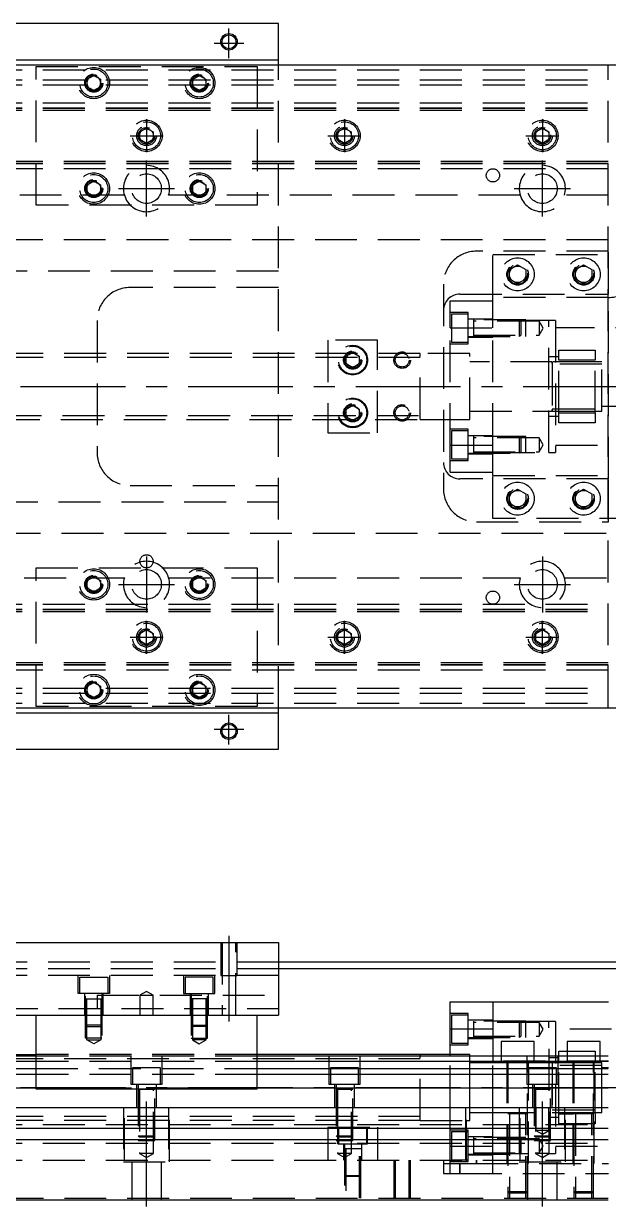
# Model space of a CAD drawing. Extents: x -15 to 642, y -289 to 112.
# Drawn here: x 239.7 to 417, y -248.6 to 110 of the extents above; entities that cross this region are included whole.
import ezdxf

# ---------------------------------------------------------------- set-up
doc = ezdxf.new("R2010")
doc.units = 0
doc.linetypes.add('CENTER', pattern=[50.8, 31.75, -6.35, 6.35, -6.35])
doc.linetypes.add('DASHED', pattern=[19.05, 12.7, -6.35])
doc.layers.get('0').update_dxf_attribs({"linetype": 'CONTINUOUS'})
doc.layers.add('CENTER', color=1, linetype='CENTER')

msp = doc.modelspace()

# ---------------------------------------------------------------- linework, layer by layer
at = {"color": 7, "linetype": 'CONTINUOUS'}
for p, q in [((317, 110), (117, 110)), ((317, 99), (317, 110)), ((3, 97.5), (431, 97.5)), ((117, 99), (317, 99)), ((317, 97.5), (317, 99)), ((431, -97.5), (3, -97.5)), ((317, -99), (117, -99)), ((317, -99), (317, -97.5)), ((317, -110), (317, -99)), ((117, -110), (317, -110)), ((117, -168.55), (317, -168.55)), ((317, -168.55), (317, -190.55)), ((431, -174.55), (317, -174.55)), ((423, -176.55), (317, -176.55)), ((369.005, -186.55), (382.005, -186.55)), ((369.005, -194.76658), (369.005, -186.55)), ((382.005, -186.55), (382.005, -203.05)), ((382.005, -186.55), (417.005, -186.55)), ((117, -190.55), (317, -190.55)), ((243.5, -213.05), (243.5, -190.55)), ((310.5, -213.05), (310.5, -190.55)), ((369.005, -194.76658), (382.005, -194.76658)), ((369.005, -203.05), (369.005, -194.76658)), ((394.505, -198.55), (384.505, -198.55)), ((384.505, -198.55), (384.505, -203.05)), ((394.505, -203.05), (394.505, -198.55)), ((414.505, -198.55), (404.505, -198.55)), ((404.505, -198.55), (404.505, -203.05)), ((414.505, -203.05), (414.505, -198.55)), ((243.5, -203.05), (190.5, -203.05)), ((236, -202.55), (243.5, -202.55)), ((360, -202.55), (310.5, -202.55)), ((417, -203.05), (310.5, -203.05)), ((360.005, -202.55), (360, -202.55)), ((360.005, -202.55), (360.005, -203.05)), ((369.005, -202.55), (360.005, -202.55)), ((360.01, -202.55), (360.005, -202.55)), ((243.5, -204.589608), (190.5, -204.589608)), ((190.5, -206.710392), (243.5, -206.710392)), ((417, -204.589608), (310.5, -204.589608)), ((310.5, -206.710392), (417, -206.710392)), ((243.5, -208.620532), (190.5, -208.620532)), ((417, -208.620532), (310.5, -208.620532)), ((243.5, -212.731934), (190.5, -212.731934)), ((310.5, -213.05), (243.5, -213.05)), ((417, -212.731934), (310.5, -212.731934)), ((17, -218.55), (417, -218.55)), ((17, -224.85), (417, -224.85)), ((17, -228.25), (417, -228.25)), ((17, -246.55), (417, -246.55))]:
    msp.add_line(p, q, dxfattribs=at)
at = {"color": 3, "linetype": 'DASHED'}
for p, q in [((243.5, 97), (310.5, 97)), ((243.5, 55), (243.5, 97)), ((310.5, 97), (310.5, 55)), ((317, -97.5), (317, 97.5)), ((417, -97.5), (417, 97.5)), ((17, 96), (417, 96)), ((259, 93.1547), (261, 94.309402)), ((261, 94.309402), (263, 93.1547)), ((291, 93.1547), (293, 94.309402)), ((293, 94.309402), (295, 93.1547)), ((17, 93), (417, 93)), ((17, 91.5), (417, 91.5)), ((258.5, 92), (258.518502, 92.303588)), ((259, 90.8453), (259, 93.1547)), ((261, 89.690598), (259, 90.8453)), ((263, 90.8453), (261, 89.690598)), ((263, 93.1547), (263, 90.8453)), ((290.5, 92), (290.512884, 92.253488)), ((291, 90.8453), (291, 93.1547)), ((293, 89.690598), (291, 90.8453)), ((295, 90.8453), (293, 89.690598)), ((295, 93.1547), (295, 90.8453)), ((17, 86), (417, 86)), ((17, 84.460392), (417, 84.460392)), ((17, 84.403994), (417, 84.403994)), ((17, 83.8), (417, 83.8)), ((274.5, 76), (274.534018, 76.411016)), ((275, 77.1547), (277, 78.309402)), ((275, 74.8453), (275, 77.1547)), ((277, 78.309402), (279, 77.1547)), ((279, 77.1547), (279, 74.8453)), ((334.5, 76), (334.534018, 76.411016)), ((335, 77.1547), (337, 78.309402)), ((335, 74.8453), (335, 77.1547)), ((337, 78.309402), (339, 77.1547)), ((339, 77.1547), (339, 74.8453)), ((395, 77.1547), (397, 78.309402)), ((395, 74.8453), (395, 77.1547)), ((397, 78.309402), (399, 77.1547)), ((399, 77.1547), (399, 74.8453)), ((399.483582, 76.286038), (399.5, 76)), ((277, 73.690598), (275, 74.8453)), ((279, 74.8453), (277, 73.690598)), ((337, 73.690598), (335, 74.8453)), ((339, 74.8453), (337, 73.690598)), ((397, 73.690598), (395, 74.8453)), ((399, 74.8453), (397, 73.690598)), ((417, 68.2), (17, 68.2)), ((417, 67.596006), (17, 67.596006)), ((417, 67.539608), (17, 67.539608)), ((417, 66), (17, 66)), ((259, 61.1547), (261, 62.309402)), ((259, 58.8453), (259, 61.1547)), ((261, 62.309402), (263, 61.1547)), ((263, 61.1547), (263, 58.8453)), ((291, 61.1547), (293, 62.309402)), ((291, 58.8453), (291, 61.1547)), ((293, 62.309402), (295, 61.1547)), ((295, 61.1547), (295, 58.8453)), ((270.291796, 58), (163.708204, 58)), ((261, 57.690598), (259, 58.8453)), ((263, 58.8453), (261, 57.690598)), ((263.483582, 60.286038), (263.5, 60)), ((390.291796, 58), (283.708204, 58)), ((290.5, 60), (290.512884, 60.253488)), ((293, 57.690598), (291, 58.8453)), ((295, 58.8453), (293, 57.690598)), ((417, 58), (403.708204, 58)), ((310.5, 55), (243.5, 55)), ((417, 44.5), (22.640312, 44.5)), ((417.005, 41), (377.005, 41)), ((382.005, 27), (382.005, 40)), ((382.005, 40), (427.005, 40)), ((417.005, 28), (417.005, 41)), ((387.005, 35.443376), (389.505, 36.886752)), ((389.505, 36.886752), (392.005, 35.443376)), ((407.005, 35.443376), (409.505, 36.886752)), ((409.505, 36.886752), (412.005, 35.443376)), ((317, 35), (117, 35)), ((387.005, 32.556624), (387.005, 35.443376)), ((389.505, 31.113248), (387.005, 32.556624)), ((392.005, 32.556624), (389.505, 31.113248)), ((392.005, 35.443376), (392.005, 32.556624)), ((392.482798, 34.364306), (392.505, 34)), ((407.005, 32.556624), (407.005, 35.443376)), ((409.505, 31.113248), (407.005, 32.556624)), ((412.005, 32.556624), (409.505, 31.113248)), ((412.005, 35.443376), (412.005, 32.556624)), ((412.482798, 34.364306), (412.505, 34)), ((317, 30), (272, 30)), ((367.005, 31), (367.005, -31)), ((369.005, 26), (382.005, 26)), ((369.005, 17.78342), (369.005, 26)), ((372.005, 28), (417.005, 28)), ((382.005, 17.78342), (382.005, 27)), ((417.005, 27), (382.005, 27)), ((382.005, 17.78342), (382.005, 26)), ((417.005, -28), (417.005, 28)), ((374.505, 22.42767), (369.005, 22.42767)), ((369.505, 21.92767), (369.505, 13.42767)), ((374.505, 21.92767), (369.505, 21.92767)), ((374.505, 12.92767), (374.505, 22.42767)), ((262, 20), (262, -20)), ((382.005, 20.42767), (374.505, 20.42767)), ((392.005, 20.177664), (374.505, 20.177664)), ((376.105, 20.177674), (376.105, 15.177664)), ((396.005, 19.77767), (376.105, 19.77767)), ((399.005, 20), (382.005, 20)), ((399.005, 20), (382.005, 20)), ((390.105, 15.17767), (390.105, 20.17767)), ((390.505, 19.77767), (390.105, 20.17767)), ((390.505, 19.77767), (390.505, 15.57767)), ((392.005, 15.177674), (392.005, 20.177664)), ((396.005, 19.77767), (396.005, 15.57767)), ((397.217436, 17.67767), (396.005, 19.77767)), ((399.005, -20), (399.005, 20)), ((401.005, 20), (399.005, 20)), ((401.005, 20), (401.005, -20)), ((369.005, -17.78342), (369.005, 17.78342)), ((369.005, 17.78342), (382.005, 17.78342)), ((374.505, 15.177674), (392.005, 15.177674)), ((374.505, 14.92767), (382.005, 14.92767)), ((376.105, 15.57767), (396.005, 15.57767)), ((382.005, -17.78342), (382.005, 17.78342)), ((382.005, -17.78342), (382.005, 17.78342)), ((390.105, 15.17767), (390.505, 15.57767)), ((396.005, 15.57767), (397.217436, 17.67767)), ((470.005, 17.75), (401.005, 17.75)), ((332, 14), (332, -14)), ((347, 14), (332, 14)), ((347, -14), (347, 14)), ((369.005, 12.92767), (374.505, 12.92767)), ((369.505, 13.42767), (374.505, 13.42767)), ((402.005, 11), (413.005, 11)), ((402.005, 8), (402.005, 11)), ((413.005, 11), (413.005, 8)), ((360, 8.75), (42, 8.75)), ((360.005, 10), (232, 10)), ((337.5, 9.1547), (339.5, 10.309402)), ((337.5, 6.8453), (337.5, 9.1547)), ((339.5, 10.309402), (341.5, 9.1547)), ((341.5, 9.1547), (341.5, 6.8453)), ((341.983582, 8.286038), (342, 8)), ((360.005, -10), (360.005, 10)), ((375.005, 10), (360.005, 10)), ((375.005, 10), (369.005, 10)), ((375.005, -10), (375.005, 10)), ((375.005, -10), (375.005, 10)), ((400.01, 7.5), (375.005, 7.5)), ((400, 7.5), (375.005, 7.5)), ((402.005, 9), (399.005, 9)), ((413.005, 7.5), (400, 7.5)), ((400.01, 7.5), (400, 7.5)), ((400.005, 6.950984), (400.005, 7.5)), ((400.005, 7.5), (400.005, 6.951128)), ((413.005, 7.5), (400.01, 7.5)), ((413.005, 8), (402.005, 8)), ((402.005, -8), (402.005, 8)), ((413.005, -8), (413.005, 8)), ((415.005, 7.5), (413.005, 7.5)), ((415.005, -7.5), (415.005, 7.5)), ((339.5, 5.690598), (337.5, 6.8453)), ((341.5, 6.8453), (339.5, 5.690598)), ((400.005, 6.951128), (400.005, -6.950984)), ((415.005, 6.75), (400.005, 6.75)), ((434.005, 6), (415.005, 6)), ((337.5, -6.8453), (339.5, -5.690598)), ((337.5, -9.1547), (337.5, -6.8453)), ((339.5, -5.690598), (341.5, -6.8453)), ((341.5, -6.8453), (341.5, -9.1547)), ((400.005, -6.75), (415.005, -6.75)), ((400.005, -7.499332), (400.005, -6.950962)), ((400.005, -6.950984), (400.005, -7.5)), ((415.005, -6), (434.005, -6)), ((42, -8.75), (360, -8.75)), ((232, -10), (360.005, -10)), ((339.5, -10.309402), (337.5, -9.1547)), ((341.5, -9.1547), (339.5, -10.309402)), ((341.983582, -7.713962), (342, -8)), ((360.005, -10), (375.005, -10)), ((369.005, -10), (375.005, -10)), ((375.005, -7.5), (400.01, -7.5)), ((375.005, -7.5), (400, -7.5)), ((399.005, -9), (402.005, -9)), ((400, -7.5), (413.005, -7.5)), ((400, -7.5), (400.01, -7.5)), ((400.005, -7.5), (400.005, -7.499332)), ((400.01, -7.5), (413.005, -7.5)), ((402.005, -8), (413.005, -8)), ((402.005, -11), (402.005, -8)), ((413.005, -7.5), (415.005, -7.5)), ((413.005, -8), (413.005, -11)), ((332, -14), (347, -14)), ((374.505, -12.92767), (369.005, -12.92767)), ((369.505, -13.42767), (369.505, -21.92767)), ((374.505, -13.42767), (369.505, -13.42767)), ((374.505, -22.42767), (374.505, -12.92767)), ((413.005, -11), (402.005, -11)), ((369.005, -17.78342), (382.005, -17.78342)), ((369.005, -26), (369.005, -17.78342)), ((382.005, -14.92767), (374.505, -14.92767)), ((392.005, -15.177674), (374.505, -15.177674)), ((376.105, -15.177664), (376.105, -20.177674)), ((396.005, -15.57767), (376.105, -15.57767)), ((382.005, -26), (382.005, -17.78342)), ((382.005, -27), (382.005, -17.78342)), ((390.105, -20.17767), (390.105, -15.17767)), ((390.505, -15.57767), (390.105, -15.17767)), ((390.505, -15.57767), (390.505, -19.77767)), ((392.005, -20.177664), (392.005, -15.177674)), ((396.005, -15.57767), (396.005, -19.77767)), ((397.217436, -17.67767), (396.005, -15.57767)), ((396.005, -19.77767), (397.217436, -17.67767)), ((401.005, -17.75), (470.005, -17.75)), ((374.505, -20.177664), (392.005, -20.177664)), ((374.505, -20.42767), (382.005, -20.42767)), ((376.105, -19.77767), (396.005, -19.77767)), ((382.005, -20), (399.005, -20)), ((382.005, -20), (399.005, -20)), ((390.105, -20.17767), (390.505, -19.77767)), ((399.005, -20), (401.005, -20)), ((369.005, -22.42767), (374.505, -22.42767)), ((369.505, -21.92767), (374.505, -21.92767)), ((369.005, -26), (382.005, -26)), ((417.005, -28), (372.005, -28)), ((382.005, -27), (417.005, -27)), ((382.005, -40), (382.005, -27)), ((417.005, -41), (417.005, -28)), ((272, -30), (317, -30)), ((387.005, -32.556624), (389.505, -31.113248)), ((389.505, -31.113248), (392.005, -32.556624)), ((407.005, -32.556624), (409.505, -31.113248)), ((409.505, -31.113248), (412.005, -32.556624)), ((117, -35), (317, -35)), ((386.505, -34), (386.525026, -33.653944)), ((387.005, -35.443376), (387.005, -32.556624)), ((389.505, -36.886752), (387.005, -35.443376)), ((392.005, -35.443376), (389.505, -36.886752)), ((392.005, -32.556624), (392.005, -35.443376)), ((406.505, -34), (406.525026, -33.653944)), ((407.005, -35.443376), (407.005, -32.556624)), ((409.505, -36.886752), (407.005, -35.443376)), ((412.005, -35.443376), (409.505, -36.886752)), ((412.005, -32.556624), (412.005, -35.443376)), ((377.005, -41), (417.005, -41)), ((427.005, -40), (382.005, -40)), ((22.640312, -44.5), (417, -44.5)), ((243.5, -97), (243.5, -55)), ((243.5, -55), (310.5, -55)), ((310.5, -55), (310.5, -97)), ((163.708204, -58), (270.291796, -58)), ((259, -58.8453), (261, -57.690598)), ((259, -61.1547), (259, -58.8453)), ((261, -57.690598), (263, -58.8453)), ((263, -58.8453), (263, -61.1547)), ((263.483582, -59.713962), (263.5, -60)), ((283.708204, -58), (390.291796, -58)), ((291, -58.8453), (293, -57.690598)), ((291, -61.1547), (291, -58.8453)), ((293, -57.690598), (295, -58.8453)), ((295, -58.8453), (295, -61.1547)), ((295.483582, -59.713962), (295.5, -60)), ((403.708204, -58), (417, -58)), ((261, -62.309402), (259, -61.1547)), ((263, -61.1547), (261, -62.309402)), ((293, -62.309402), (291, -61.1547)), ((295, -61.1547), (293, -62.309402)), ((17, -66), (417, -66)), ((17, -67.539608), (417, -67.539608)), ((17, -67.596006), (417, -67.596006)), ((17, -68.2), (417, -68.2)), ((275, -74.8453), (277, -73.690598)), ((275, -77.1547), (275, -74.8453)), ((277, -73.690598), (279, -74.8453)), ((279, -74.8453), (279, -77.1547)), ((335, -74.8453), (337, -73.690598)), ((335, -77.1547), (335, -74.8453)), ((337, -73.690598), (339, -74.8453)), ((339, -74.8453), (339, -77.1547)), ((395, -74.8453), (397, -73.690598)), ((395, -77.1547), (395, -74.8453)), ((397, -73.690598), (399, -74.8453)), ((399, -74.8453), (399, -77.1547)), ((277, -78.309402), (275, -77.1547)), ((279, -77.1547), (277, -78.309402)), ((279.483582, -75.713962), (279.5, -76)), ((334.5, -76), (334.534018, -75.588984)), ((337, -78.309402), (335, -77.1547)), ((339, -77.1547), (337, -78.309402)), ((397, -78.309402), (395, -77.1547)), ((399, -77.1547), (397, -78.309402)), ((399.483582, -75.713962), (399.5, -76)), ((417, -83.8), (17, -83.8)), ((417, -84.403994), (17, -84.403994)), ((417, -84.460392), (17, -84.460392)), ((417, -86), (17, -86)), ((417, -86), (417, -84.460392)), ((17, -91.5), (417, -91.5)), ((17, -93), (417, -93)), ((259, -90.8453), (261, -89.690598)), ((259, -93.1547), (259, -90.8453)), ((261, -94.309402), (259, -93.1547)), ((261, -89.690598), (263, -90.8453)), ((263, -93.1547), (261, -94.309402)), ((263, -90.8453), (263, -93.1547)), ((263.483582, -91.713962), (263.5, -92)), ((291, -90.8453), (293, -89.690598)), ((291, -93.1547), (291, -90.8453)), ((293, -94.309402), (291, -93.1547)), ((293, -89.690598), (295, -90.8453)), ((295, -93.1547), (293, -94.309402)), ((295, -90.8453), (295, -93.1547)), ((295.483582, -91.713962), (295.5, -92)), ((17, -96), (417, -96)), ((310.5, -97), (243.5, -97)), ((299.500006, -168.55), (299.500006, -178.55)), ((299.9, -168.55), (299.9, -190.55)), ((304.1, -190.55), (304.1, -168.55)), ((304.499994, -178.55), (304.499994, -168.55)), ((317, -174.55), (117, -174.55)), ((317, -176.55), (117, -176.55)), ((317, -178.55), (117, -178.55)), ((256.25, -184.05), (256.25, -178.55)), ((256.75, -179.05), (265.25, -179.05)), ((256.75, -184.05), (256.75, -179.05)), ((265.25, -179.05), (265.25, -184.05)), ((265.75, -178.55), (265.75, -184.05)), ((288.25, -178.55), (288.25, -184.05)), ((297.25, -179.05), (288.75, -179.05)), ((288.75, -179.05), (288.75, -184.05)), ((297.25, -184.05), (297.25, -179.05)), ((297.75, -184.05), (297.75, -178.55)), ((299.500006, -178.55), (304.499994, -178.55)), ((265.75, -184.05), (256.25, -184.05)), ((258.25, -190.55), (258.25, -184.05)), ((258.500006, -197.55), (258.499992, -184.05)), ((258.499994, -185.65), (263.500006, -185.65)), ((258.9, -198.05), (258.9, -185.65)), ((262, -184.55), (317, -184.55)), ((262, -184.55), (262, -188.55)), ((263.1, -185.65), (263.1, -198.05)), ((263.500008, -184.05), (263.499994, -197.55)), ((263.75, -184.05), (263.75, -190.55)), ((277, -183.3953), (275, -184.55)), ((275, -184.55), (277, -184.55)), ((275, -184.55), (275, -190.55)), ((279, -184.55), (277, -183.3953)), ((277, -184.55), (279, -184.55)), ((279, -190.55), (279, -184.55)), ((288.25, -184.05), (297.75, -184.05)), ((290.25, -184.05), (290.25, -190.55)), ((290.499992, -184.05), (290.500006, -197.55)), ((295.500006, -185.65), (290.499994, -185.65)), ((290.9, -185.65), (290.9, -198.05)), ((295.1, -198.05), (295.1, -185.65)), ((295.499994, -197.55), (295.500008, -184.05)), ((295.75, -190.55), (295.75, -184.05)), ((117, -188.55), (317, -188.55)), ((374.505, -190.12233), (369.005, -190.12233)), ((369.505, -190.62233), (369.505, -194.87233)), ((374.505, -190.62233), (369.505, -190.62233)), ((374.505, -199.62233), (374.505, -190.12233)), ((382.005, -192.12233), (374.505, -192.12233)), ((392.005, -192.372336), (374.505, -192.372336)), ((376.105, -192.372326), (376.105, -197.372336)), ((396.005, -192.77233), (376.105, -192.77233)), ((399.005, -192.55), (382.005, -192.55)), ((390.105, -194.87233), (390.105, -192.37233)), ((390.505, -192.77233), (390.105, -192.37233)), ((390.505, -192.77233), (390.505, -194.87233)), ((392.005, -197.372326), (392.005, -192.372336)), ((396.005, -192.77233), (396.005, -194.87233)), ((397.217436, -194.87233), (396.005, -192.77233)), ((399.105, -232.55), (399.005, -192.55)), ((401.005, -192.55), (399.005, -192.55)), ((401.005, -192.55), (401.005, -232.55)), ((263.5, -193.65), (258.5, -193.65)), ((258.9, -194.05), (258.5, -193.65)), ((258.9, -194.05), (263.1, -194.05)), ((263.5, -193.65), (263.1, -194.05)), ((290.5, -193.65), (295.5, -193.65)), ((290.5, -193.65), (290.9, -194.05)), ((295.1, -194.05), (290.9, -194.05)), ((295.1, -194.05), (295.5, -193.65)), ((369.505, -194.87233), (369.505, -199.12233)), ((376.105, -196.97233), (396.005, -196.97233)), ((390.105, -197.37233), (390.105, -194.87233)), ((390.105, -197.37233), (390.505, -196.97233)), ((390.505, -194.87233), (390.505, -196.97233)), ((396.005, -194.87233), (396.005, -196.97233)), ((396.005, -196.97233), (397.217436, -194.87233)), ((418.005, -194.8), (401.005, -194.8)), ((263.499994, -197.55), (258.500006, -197.55)), ((258.9, -198.05), (263.1, -198.05)), ((261, -199.262436), (258.9, -198.05)), ((263.1, -198.05), (261, -199.262436)), ((290.500006, -197.55), (295.499994, -197.55)), ((295.1, -198.05), (290.9, -198.05)), ((290.9, -198.05), (293, -199.262436)), ((293, -199.262436), (295.1, -198.05)), ((369.005, -199.62233), (374.505, -199.62233)), ((369.505, -199.12233), (374.505, -199.12233)), ((374.505, -197.372326), (392.005, -197.372326)), ((374.505, -197.62233), (382.005, -197.62233)), ((360, -203.8), (42, -203.8)), ((310.5, -202.55), (243.5, -202.55)), ((310.5, -203.05), (243.5, -203.05)), ((272.25, -203.05), (272.25, -211.55)), ((281.75, -211.55), (281.75, -203.05)), ((332.25, -203.05), (332.25, -211.55)), ((341.75, -211.55), (341.75, -203.05)), ((360.005, -202.550502), (360.005, -202.55)), ((360.005, -222.55), (360.005, -203.047168)), ((375.005, -202.55), (369.005, -202.55)), ((369.005, -218.55), (369.005, -203.05)), ((375.005, -203.05), (375.005, -202.55)), ((375.005, -212.55), (375.005, -203.05)), ((382.005, -203.05), (382.005, -204.55)), ((384.505, -203.05), (384.505, -204.55)), ((392.25, -203.05), (392.25, -211.55)), ((394.505, -204.55), (394.505, -203.05)), ((402.005, -203.55), (399.005, -203.55)), ((401.75, -211.55), (401.75, -203.05)), ((402.005, -201.55), (413.005, -201.55)), ((402.005, -203.05), (402.005, -201.55)), ((402.005, -204.55), (402.005, -203.05)), ((404.505, -203.05), (404.505, -204.55)), ((413.005, -201.55), (413.005, -203.05)), ((413.005, -203.05), (413.005, -204.55)), ((414.505, -204.55), (414.505, -203.05)), ((310.5, -204.589608), (243.5, -204.589608)), ((243.5, -206.710392), (310.5, -206.710392)), ((281.25, -206.55), (272.75, -206.55)), ((272.75, -206.55), (272.75, -211.55)), ((281.25, -211.55), (281.25, -206.55)), ((341.25, -206.55), (332.75, -206.55)), ((332.75, -206.55), (332.75, -211.55)), ((341.25, -211.55), (341.25, -206.55)), ((382.005, -205.05), (375.005, -205.05)), ((382.005, -218.55), (382.005, -204.55)), ((417.005, -204.55), (382.005, -204.55)), ((386.505, -205.05), (382.005, -205.05)), ((386.255, -204.55), (386.255, -235.55)), ((386.504923, -204.55), (386.505006, -246.05)), ((392.505, -205.05), (386.505, -205.05)), ((392.504994, -246.05), (392.505077, -204.55)), ((399.005, -205.05), (392.505, -205.05)), ((401.25, -206.55), (392.75, -206.55)), ((392.75, -206.55), (392.75, -211.55)), ((392.755, -206.55), (392.755, -204.55)), ((400.005, -205.05), (399.005, -205.05)), ((400.005, -205.05), (400, -220.05)), ((415.005, -205.8), (400.00475, -205.8)), ((402.005, -205.05), (400.005, -205.05)), ((401.25, -211.55), (401.25, -206.55)), ((402.005, -220.55), (402.005, -204.55)), ((406.505, -205.05), (402.005, -205.05)), ((406.255, -204.55), (406.255, -235.55)), ((406.504923, -204.55), (406.505006, -246.05)), ((412.505, -205.05), (406.505, -205.05)), ((412.504994, -246.05), (412.505077, -204.55)), ((413.005, -205.05), (412.505, -205.05)), ((412.755, -235.55), (412.755, -204.55)), ((413.005, -220.55), (413.005, -204.55)), ((415.005, -205.05), (413.005, -205.05)), ((415.005, -212.55), (415.005, -205.05)), ((417.005, -206.55), (415.005, -206.55)), ((310.5, -208.620532), (243.5, -208.620532)), ((310.5, -212.731934), (243.5, -212.731934)), ((272.25, -211.55), (281.75, -211.55)), ((274, -211.55), (274, -218.55)), ((279.500006, -213.15), (274.499994, -213.15)), ((274.500006, -211.55), (274.500006, -228.55)), ((274.9, -213.15), (274.9, -232.55)), ((279.1, -232.55), (279.1, -213.15)), ((279.499994, -228.55), (279.499994, -211.55)), ((280, -218.55), (280, -211.55)), ((332.25, -211.55), (341.75, -211.55)), ((334, -211.55), (334, -218.55)), ((339.500006, -213.15), (334.499994, -213.15)), ((334.500006, -211.55), (334.500006, -228.55)), ((334.9, -213.15), (334.9, -232.55)), ((339.1, -232.55), (339.1, -213.15)), ((339.499994, -228.55), (339.499994, -211.55)), ((340, -218.55), (340, -211.55)), ((360.005, -212.750066), (360.005, -212.349938)), ((375.005, -218.55), (375.005, -212.55)), ((392.25, -211.55), (401.75, -211.55)), ((392.755, -235.55), (392.755, -211.55)), ((394, -211.55), (394, -218.55)), ((399.500006, -213.15), (394.499994, -213.15)), ((394.500006, -211.55), (394.500006, -228.55)), ((394.9, -213.15), (394.9, -232.55)), ((399.1, -232.55), (399.1, -213.15)), ((399.499994, -228.55), (399.499994, -211.55)), ((400, -218.55), (400, -211.55)), ((415.005, -220.05), (415.005, -212.55)), ((270, -218.55), (270, -235.05)), ((270.291796, -234.55), (270.291796, -218.55)), ((283.708204, -218.55), (283.708204, -234.55)), ((284, -235.05), (284, -218.55)), ((369.005, -224.85), (369.005, -218.55)), ((373.713204, -218.55), (373.713204, -224.85)), ((374.005, -235.05), (374.005, -218.55)), ((375.005, -222.55), (375.005, -218.55)), ((382.005, -224.85), (382.005, -218.55)), ((390, -218.55), (390, -235.05)), ((390.291796, -234.55), (390.291796, -218.55)), ((395.005, -218.55), (395.005, -225.55)), ((399.005, -225.55), (399.005, -218.55)), ((403.708204, -218.55), (403.708204, -234.55)), ((404, -235.05), (404, -218.55)), ((360, -221.3), (42, -221.3)), ((375.005, -220.05), (382.005, -220.05)), ((382.005, -220.05), (400.01, -220.05)), ((392.505006, -220.55), (386.504994, -220.55)), ((387.005, -220.55), (387.005, -246.05)), ((392.005, -246.05), (392.005, -220.55)), ((399.005, -221.55), (402.005, -221.55)), ((400, -220.05), (413.005, -220.05)), ((400.005, -219.3), (415.005, -219.3)), ((400.01, -220.05), (413.005, -220.05)), ((402.005, -220.55), (406.40499, -220.55)), ((402.005, -223.55), (402.005, -220.55)), ((412.505006, -220.55), (406.504994, -220.55)), ((407.005, -220.55), (407.005, -246.05)), ((412.005, -246.05), (412.005, -220.55)), ((413.005, -220.05), (415.005, -220.05)), ((413.005, -220.55), (413.005, -223.55)), ((17, -223.7), (417, -223.7)), ((360, -222.55), (42, -222.55)), ((332, -224.55), (332, -234.55)), ((332, -224.55), (347, -224.55)), ((335, -229.55), (335, -224.55)), ((335.25, -229.55), (335.25, -224.55)), ((343.75, -229.55), (343.75, -224.55)), ((344, -229.55), (344, -224.55)), ((347, -224.55), (347, -234.55)), ((360, -222.55), (360.005, -222.55)), ((360.005, -222.55), (360.296796, -222.55)), ((360.005, -222.55), (373.713204, -222.55)), ((360.005, -222.55), (360.01, -222.55)), ((369.005, -228.25), (369.005, -224.85)), ((374.505, -225.47767), (369.005, -225.47767)), ((373.713204, -222.55), (375.005, -222.55)), ((373.713204, -224.85), (373.713204, -228.25)), ((374.505, -234.97767), (374.505, -225.47767)), ((382.005, -228.25), (382.005, -224.85)), ((399.005, -225.55), (395.005, -225.55)), ((395.005, -225.55), (397.005, -226.7047)), ((397.005, -226.7047), (399.005, -225.55)), ((413.005, -223.55), (402.005, -223.55)), ((17, -229.4), (417, -229.4)), ((274.5, -227.15), (279.5, -227.15)), ((274.5, -227.15), (274.9, -227.55)), ((274.500006, -228.55), (279.499994, -228.55)), ((279.1, -227.55), (274.9, -227.55)), ((279.1, -227.55), (279.5, -227.15)), ((334.5, -227.15), (339.5, -227.15)), ((334.5, -227.15), (334.9, -227.55)), ((334.500006, -228.55), (339.499994, -228.55)), ((339.1, -227.55), (334.9, -227.55)), ((339.1, -227.55), (339.5, -227.15)), ((369.005, -230.33342), (369.005, -228.25)), ((369.505, -225.97767), (369.505, -228.25)), ((373.713204, -225.97767), (369.505, -225.97767)), ((369.505, -228.25), (369.505, -230.22767)), ((374.505, -225.97767), (373.713204, -225.97767)), ((373.713204, -228.25), (373.713204, -234.55)), ((382.005, -227.47767), (374.505, -227.47767)), ((392.005, -227.727674), (374.505, -227.727674)), ((376.105, -227.727664), (376.105, -232.727674)), ((396.005, -228.12767), (376.105, -228.12767)), ((382.005, -235.55), (382.005, -228.25)), ((390.105, -228.25), (390.105, -227.72767)), ((390.505, -228.12767), (390.105, -227.72767)), ((390.105, -230.22767), (390.105, -228.25)), ((390.505, -228.12767), (390.505, -228.25)), ((390.505, -228.25), (390.505, -230.22767)), ((394.5, -227.15), (399.5, -227.15)), ((394.5, -227.15), (394.9, -227.55)), ((394.500006, -228.55), (399.499994, -228.55)), ((399.1, -227.55), (394.9, -227.55)), ((396.005, -228.12767), (396.005, -230.22767)), ((397.217436, -230.22767), (396.005, -228.12767)), ((399.1, -227.55), (399.5, -227.15)), ((279.1, -232.55), (274.9, -232.55)), ((274.9, -232.55), (277, -233.762436)), ((277, -233.762436), (279.1, -232.55)), ((339.1, -232.55), (334.9, -232.55)), ((334.9, -232.55), (337, -233.762436)), ((335, -229.55), (344, -229.55)), ((336.75, -229.55), (336.75, -234.55)), ((342.000006, -231.15), (336.999994, -231.15)), ((342.000006, -231.15), (336.999994, -231.15)), ((336.999996, -229.55), (337.000006, -246.05)), ((337, -233.762436), (339.1, -232.55)), ((337.4, -231.15), (337.4, -246.05)), ((341.6, -246.05), (341.6, -231.15)), ((341.999994, -246.05), (342.000004, -229.55)), ((342.25, -234.55), (342.25, -229.55)), ((369.005, -230.33342), (373.713204, -230.33342)), ((369.005, -234.55), (369.005, -230.33342)), ((369.505, -230.22767), (369.505, -234.47767)), ((373.713204, -230.33342), (382.005, -230.33342)), ((374.505, -232.727664), (392.005, -232.727664)), ((374.505, -232.97767), (382.005, -232.97767)), ((376.105, -232.32767), (396.005, -232.32767)), ((382.005, -232.55), (386.505, -232.55)), ((387.005, -232.55), (390.28267, -232.55)), ((390.105, -232.72767), (390.105, -230.22767)), ((390.105, -232.72767), (390.505, -232.32767)), ((390.28267, -232.55), (392.005, -232.55)), ((390.505, -230.22767), (390.505, -232.32767)), ((392.005, -232.55), (392.505, -232.55)), ((399.1, -232.55), (394.9, -232.55)), ((394.9, -232.55), (397, -233.762436)), ((396.005, -230.22767), (396.005, -232.32767)), ((396.005, -232.32767), (397.217436, -230.22767)), ((397, -233.762436), (399.1, -232.55)), ((399.105, -232.55), (401.005, -232.55)), ((401.005, -230.3), (418.005, -230.3)), ((17, -234.55), (417, -234.55)), ((270, -235.05), (284, -235.05)), ((272.5, -235.05), (272.5, -246.55)), ((281.5, -246.55), (281.5, -235.05)), ((352.000006, -234.55), (352.000006, -246.05)), ((352.4, -234.55), (352.4, -246.05)), ((356.6, -246.05), (356.6, -234.55)), ((356.999994, -246.05), (356.999994, -234.55)), ((367.005, -234.55), (367.005, -235.55)), ((367.005, -235.55), (377.005, -235.55)), ((367.005, -235.55), (367.005, -238.55)), ((369.005, -238.55), (369.005, -234.55)), ((369.005, -234.97767), (374.505, -234.97767)), ((369.505, -234.47767), (373.713204, -234.47767)), ((372.005, -238.55), (372.005, -235.55)), ((372.005, -235.55), (372.005, -238.55)), ((373.713204, -234.47767), (374.505, -234.47767)), ((377.005, -235.55), (377.005, -234.55)), ((377.005, -234.55), (377.005, -235.55)), ((377.005, -235.55), (417.005, -235.55)), ((382.005, -238.55), (382.005, -235.55)), ((390, -235.05), (404, -235.05)), ((392.5, -235.05), (392.5, -246.55)), ((401.5, -246.55), (401.5, -235.05)), ((337, -239.15), (342, -239.15)), ((337, -239.15), (337.4, -239.55)), ((341.6, -239.55), (337.4, -239.55)), ((341.6, -239.55), (342, -239.15)), ((367.005, -238.55), (372.005, -238.55)), ((372.005, -238.55), (417.005, -238.55)), ((23.499992, -246.05), (417, -246.05)), ((386.505, -244.05), (392.505, -244.05)), ((386.505, -244.05), (387.005, -244.55)), ((392.005, -244.55), (387.005, -244.55)), ((392.005, -244.55), (392.505, -244.05)), ((406.505, -244.05), (412.505, -244.05)), ((406.505, -244.05), (407.005, -244.55)), ((412.005, -244.55), (407.005, -244.55)), ((412.005, -244.55), (412.505, -244.05))]:
    msp.add_line(p, q, dxfattribs=at)
at = {"color": 3, "linetype": 'CONTINUOUS'}
for centre in [(302, 104.5), (302, -104.5)]:
    msp.add_circle(centre, 2.5, dxfattribs=at)
at = {"color": 7, "linetype": 'CONTINUOUS'}
for centre in [(302, 104.5), (302, -104.5)]:
    msp.add_circle(centre, 2.1, dxfattribs=at)
at = {"color": 3, "linetype": 'DASHED'}
for centre, radius in [((261, 92), 4.75), ((261, 92), 4.25), ((261, 92), 2.75), ((261, 92), 2.5), ((293, 92), 4.75), ((293, 92), 4.25), ((293, 92), 2.75), ((293, 92), 2.5), ((277, 76), 4.75), ((277, 76), 4.25), ((277, 76), 3), ((337, 76), 4.75), ((337, 76), 4.25), ((337, 76), 3), ((397, 76), 4.75), ((397, 76), 4.25), ((397, 76), 3), ((277, 76), 2.5), ((277, 76), 2.1), ((337, 76), 2.5), ((337, 76), 2.1), ((397, 76), 2.5), ((397, 76), 2.1), ((261, 60), 4.75), ((293, 60), 4.75), ((382, 64), 2), ((261, 60), 4.25), ((261, 60), 2.75), ((261, 60), 2.5), ((261, 60), 2.1), ((277, 60), 4.5), ((293, 60), 4.25), ((293, 60), 2.75), ((293, 60), 2.5), ((293, 60), 2.1), ((397, 60), 4.5), ((389.505, 34), 5), ((389.505, 34), 3.25), ((389.505, 34), 3), ((389.505, 34), 2.5), ((409.505, 34), 5), ((409.505, 34), 3.25), ((409.505, 34), 3), ((409.505, 34), 2.5), ((339.5, 8), 4.5), ((339.5, 8), 4.25), ((339.5, 8), 2.75), ((339.5, 8), 2.5), ((339.5, 8), 2.1), ((354.5, 8), 2.5), ((354.5, 8), 2.1), ((339.5, -8), 4.5), ((339.5, -8), 4.25), ((339.5, -8), 2.75), ((339.5, -8), 2.5), ((339.5, -8), 2.1), ((354.5, -8), 2.5), ((354.5, -8), 2.1), ((389.505, -34), 5), ((389.505, -34), 3.25), ((389.505, -34), 3), ((389.505, -34), 2.5), ((409.505, -34), 5), ((409.505, -34), 3.25), ((409.505, -34), 3), ((409.505, -34), 2.5), ((277, -53), 2), ((261, -60), 4.75), ((261, -60), 4.25), ((261, -60), 2.75), ((277, -60), 4.5), ((293, -60), 4.75), ((293, -60), 4.25), ((293, -60), 2.75), ((397, -60), 4.5), ((261, -60), 2.5), ((261, -60), 2.1), ((293, -60), 2.5), ((293, -60), 2.1), ((382, -64), 2), ((277, -76), 4.75), ((337, -76), 4.75), ((397, -76), 4.75), ((277, -76), 4.25), ((277, -76), 3), ((277, -76), 2.5), ((277, -76), 2.1), ((337, -76), 4.25), ((337, -76), 3), ((337, -76), 2.5), ((337, -76), 2.1), ((397, -76), 4.25), ((397, -76), 3), ((397, -76), 2.5), ((397, -76), 2.1), ((261, -92), 4.75), ((261, -92), 4.25), ((261, -92), 2.75), ((261, -92), 2.5), ((293, -92), 4.75), ((293, -92), 4.25), ((293, -92), 2.75), ((293, -92), 2.5)]:
    msp.add_circle(centre, radius, dxfattribs=at)
for centre, radius, start, end in [((261, 92), 2.1, 137.75279, 162.24721), ((261, 92), 2.1, 102.24721, 137.75279), ((261, 92), 2.1, 77.75279, 102.24721), ((261, 92), 2.1, 42.24721, 77.75279), ((261, 92), 2.1, 17.75279, 42.24721), ((293, 92), 2.1, 137.75279, 162.24721), ((293, 92), 2.1, 102.24721, 137.75279), ((293, 92), 2.1, 77.75279, 102.24721), ((293, 92), 2.1, 42.24721, 77.75279), ((293, 92), 2.1, 17.75279, 42.24721), ((261, 92), 2.1, 162.24721, 180), ((261, 92), 2.1, 180, 197.75279), ((261, 92), 2.1, 197.75279, 222.24721), ((261, 92), 2.1, 222.24721, 257.75279), ((261, 92), 2.1, 257.75279, 282.24721), ((261, 92), 2.1, 282.24721, 317.75279), ((261, 92), 2.1, 317.75279, 342.24721), ((261, 92), 2.1, 342.24721, 17.75279), ((293, 92), 2.1, 162.24721, 180), ((293, 92), 2.1, 180, 197.75279), ((293, 92), 2.1, 197.75279, 222.24721), ((293, 92), 2.1, 222.24721, 257.75279), ((293, 92), 2.1, 257.75279, 282.24721), ((293, 92), 2.1, 282.24721, 317.75279), ((293, 92), 2.1, 317.75279, 342.24721), ((293, 92), 2.1, 342.24721, 17.75279), ((277, 60), 7, 343.39845, 196.60155), ((397, 60), 7, 343.39845, 196.60155), ((277, 60), 7, 196.60155, 343.39845), ((397, 60), 7, 196.60155, 343.39845), ((377.005, 31), 10, 90, 180), ((417.005, 37), 10, 270, 0), ((272, 20), 10, 90, 180), ((372.005, 23), 5, 90, 180), ((272, -20), 10, 180, 270), ((372.005, -23), 5, 180, 270), ((417.005, -37), 10, 0, 90), ((377.005, -31), 10, 180, 270), ((277, -60), 7, 16.60155, 163.39845), ((397, -60), 7, 16.60155, 163.39845), ((277, -60), 7, 163.39845, 16.60155), ((397, -60), 7, 163.39845, 16.60155), ((261, -92), 2.1, 162.24721, 180), ((261, -92), 2.1, 180, 197.75279), ((261, -92), 2.1, 137.75279, 162.24721), ((261, -92), 2.1, 197.75279, 222.24721), ((261, -92), 2.1, 102.24721, 137.75279), ((261, -92), 2.1, 77.75279, 102.24721), ((261, -92), 2.1, 42.24721, 77.75279), ((261, -92), 2.1, 17.75279, 42.24721), ((261, -92), 2.1, 317.75279, 342.24721), ((261, -92), 2.1, 342.24721, 17.75279), ((293, -92), 2.1, 162.24721, 180), ((293, -92), 2.1, 180, 197.75279), ((293, -92), 2.1, 137.75279, 162.24721), ((293, -92), 2.1, 197.75279, 222.24721), ((293, -92), 2.1, 102.24721, 137.75279), ((293, -92), 2.1, 77.75279, 102.24721), ((293, -92), 2.1, 42.24721, 77.75279), ((293, -92), 2.1, 17.75279, 42.24721), ((293, -92), 2.1, 317.75279, 342.24721), ((293, -92), 2.1, 342.24721, 17.75279), ((261, -92), 2.1, 222.24721, 257.75279), ((261, -92), 2.1, 257.75279, 282.24721), ((261, -92), 2.1, 282.24721, 317.75279), ((293, -92), 2.1, 222.24721, 257.75279), ((293, -92), 2.1, 257.75279, 282.24721), ((293, -92), 2.1, 282.24721, 317.75279)]:
    msp.add_arc(centre, radius, start, end, dxfattribs=at)
at = {"layer": 'CENTER', "color": 1, "linetype": 'CENTER'}
for p, q in [((302, 99.5), (302, 108.5)), ((306.5, 104), (297.5, 104)), ((277, 81), (277, 71)), ((337, 81), (337, 71)), ((397, 81), (397, 71)), ((272, 76), (282, 76)), ((332, 76), (342, 76)), ((392, 76), (402, 76)), ((277, 51.5), (277, 68.5)), ((397, 51.5), (397, 68.5)), ((268.5, 60), (285.5, 60)), ((388.5, 60), (405.5, 60)), ((-15.168461, 0), (484.454308, 0)), ((277, -51.5), (277, -68.5)), ((397, -51.5), (397, -68.5)), ((268.5, -60), (285.5, -60)), ((388.5, -60), (405.5, -60)), ((277, -81), (277, -71)), ((337, -81), (337, -71)), ((397, -81), (397, -71)), ((272, -76), (282, -76)), ((332, -76), (342, -76)), ((392, -76), (402, -76)), ((302, -108.5), (302, -99.5)), ((306.5, -104), (297.5, -104)), ((302, -166.55), (302, -192.55)), ((-15.168461, -212.55), (484.454308, -212.55)), ((277, -248.55), (277, -216.55)), ((397, -248.55), (397, -216.55))]:
    msp.add_line(p, q, dxfattribs=at)

doc.saveas('drawing.dxf')
